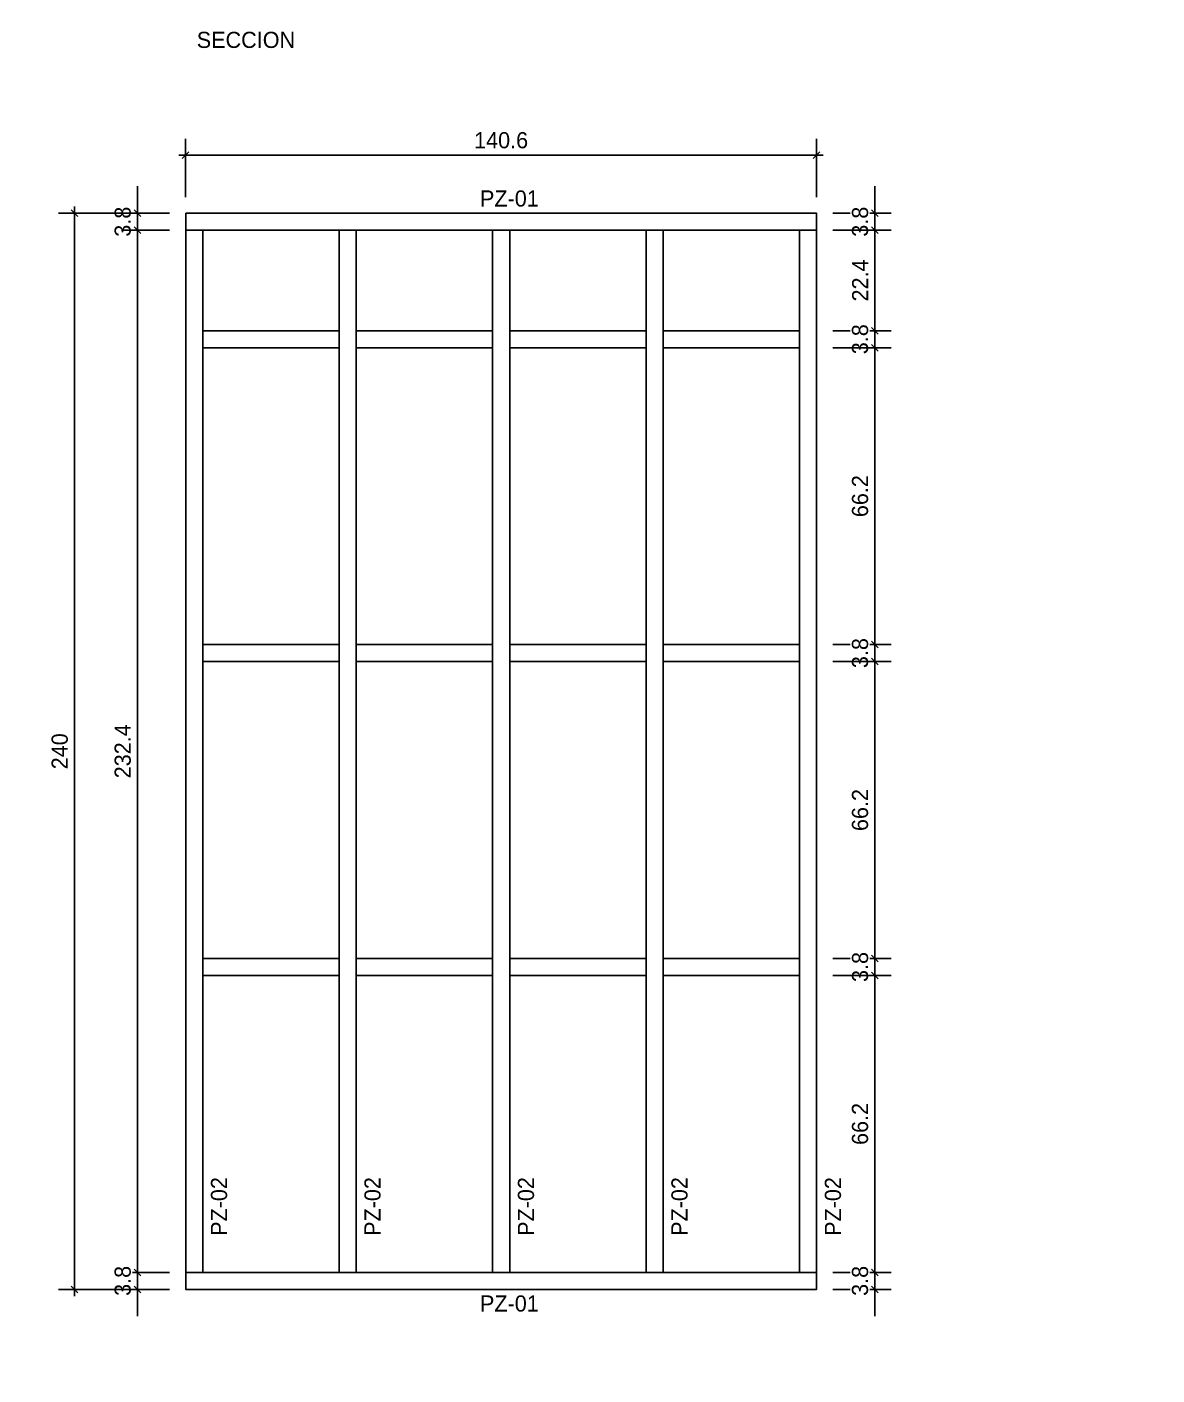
# Model space of a CAD drawing. Header units: millimetres. Extents: x 19458 to 19711, y 4351 to 4752.
# Drawn here: x 19475.517 to 19478.036, y 4521.215 to 4524.221 of the extents above; entities that cross this region are included whole.
import ezdxf

# ---------------------------------------------------------------- set-up
doc = ezdxf.new("R2010")
doc.units = ezdxf.units.MM
for name, color, linetype in [('0 @ 0.2', 7, 'Continuous'), ('cotas', 1, 'Continuous'), ('cotas @ 500', 1, 'Continuous'), ('PANELES', 2, 'Continuous'), ('TEXTO @ 0.2', 2, 'Continuous')]:
    doc.layers.add(name, color=color, linetype=linetype)
doc.styles.add('century gothic', font='GOTHIC.TTF')
doc.styles.add('COTAS SMC', font='GOTHIC.TTF')
doc.dimstyles.new('ANOTATIVE 100 SMCONSTRUCCIONES', dxfattribs={"dimscale": 0, "dimtxt": 0.18, "dimasz": 0.15, "dimexe": 0.18, "dimexo": 0.09, "dimgap": 0.1, "dimtad": 1, "dimzin": 0, "dimdsep": 46, "dimtxsty": 'century gothic', "dimblk1": 'FLECHA1', "dimblk2": 'FLECHA1', "dimsah": 1, "dimcen": 0.18, "dimdle": 0.075, "dimclrd": 1, "dimclre": 1, "dimclrt": 2, "dimaunit": 1, "dimadec": 0, "dimazin": 0, "dimtfac": 0.75, "dimtix": 1, "dimtmove": 2, "dimatfit": 3, "dimfxl": 0.09, "dimtvp": 1.5, "dimtfill": 1, "dimtolj": 1, "dimtzin": 0, "dimarcsym": 0})
doc.dimstyles.new('ANOTATIVE CM SMCONSTRUCCIONES', dxfattribs={"dimscale": 0, "dimtxt": 0.18, "dimasz": 0.15, "dimexe": 0.18, "dimexo": 0.18, "dimgap": 0.07, "dimtad": 1, "dimdec": 1, "dimlfac": 100, "dimdsep": 46, "dimtxsty": 'century gothic', "dimblk1": 'FLECHA1', "dimblk2": 'FLECHA1', "dimsah": 1, "dimcen": 0.18, "dimdle": 0.075, "dimclrd": 1, "dimclre": 1, "dimclrt": 2, "dimaunit": 1, "dimadec": 0, "dimazin": 2, "dimtfac": 0.75, "dimtdec": 1, "dimtix": 1, "dimtmove": 2, "dimatfit": 3, "dimfxl": 0.09, "dimtvp": 1.5, "dimtfill": 1, "dimtolj": 1, "dimtzin": 0, "dimarcsym": 0})
doc.dimstyles.new('PIES SMCONSTRUCCIONES', dxfattribs={"dimscale": 0, "dimtxt": 0.18, "dimasz": 0.2, "dimexe": 0.18, "dimexo": 0, "dimgap": 0.1, "dimtad": 1, "dimdec": 0, "dimlfac": 39.370079, "dimzin": 0, "dimdsep": 46, "dimlunit": 4, "dimtxsty": 'COTAS SMC', "dimblk1": 'FLECHA1', "dimblk2": 'FLECHA1', "dimsah": 1, "dimcen": 0.2, "dimdle": 0.075, "dimclrd": 1, "dimclre": 1, "dimclrt": 2, "dimaunit": 1, "dimadec": 0, "dimazin": 0, "dimtfac": 0.75, "dimtdec": 0, "dimtix": 1, "dimtmove": 2, "dimatfit": 3, "dimfxl": 0.09, "dimtvp": 1.5, "dimtfill": 1, "dimtolj": 1, "dimtzin": 0, "dimarcsym": 0})

# ---------------------------------------------------------------- blocks, each defined once
blk = doc.blocks.new('FLECHA1')
at = {"color": 4}
blk.add_line((-0.246176, -0.248081), (0.248081, 0.25), dxfattribs=at)
at = {"color": 1}
blk.add_line((-1, 0), (0.496162, 0), dxfattribs=at)
blk = doc.blocks.new('*D419')
at = {"layer": 'cotas', "color": 1, "lineweight": -2, "transparency": 16777216}
for p, q in [((19614.326, 4625.8448), (19614.326, 4700.8448)), ((19570.9836, 4550.8448), (19524.326, 4550.8448)), ((19614.326, 4548.4298), (19614.326, 4550.8448)), ((19570.5339, 4548.4298), (19524.326, 4548.4298)), ((19614.326, 4473.4298), (19614.326, 4398.4298))]:
    blk.add_line(p, q, dxfattribs=at)
at = {"layer": 'Defpoints', "color": 0, "transparency": 16777216}
for p in [(19614.326, 4550.8448), (19615.9836, 4550.8448), (19615.5339, 4548.4298)]:
    blk.add_point(p, dxfattribs=at)
at = {"layer": 'cotas', "color": 1, "lineweight": -2, "transparency": 16777216, "xscale": 75, "yscale": 75, "zscale": 75}
for p, rotation in [((19614.326, 4550.8448), 270), ((19614.326, 4548.4298), 90)]:
    blk.add_blockref('FLECHA1', p, dxfattribs=dict(at, rotation=rotation))
at = {"layer": 'cotas', "color": 2, "transparency": 16777216, "insert": (19517.3376, 4549.6373), "char_height": 90, "attachment_point": 5, "rotation": 90, "style": 'century gothic', "bg_fill": 3, "box_fill_scale": 1.1, "bg_fill_color": 256, "bg_fill_true_color": 13158600, "bg_fill_transparency": 0}
blk.add_mtext('\\A1;2.42', dxfattribs=at)
blk = doc.blocks.new('*D474')
at = {"layer": 'cotas', "color": 1, "lineweight": -2, "transparency": 16777216}
for p, q in [((19620.0128, 4651.7533), (19620.0128, 4751.7533)), ((19620.4168, 4551.7533), (19530.0128, 4551.7533)), ((19620.0128, 4550.5333), (19620.0128, 4551.7533)), ((19620.4168, 4550.5333), (19530.0128, 4550.5333)), ((19620.0128, 4450.5333), (19620.0128, 4350.5333))]:
    blk.add_line(p, q, dxfattribs=at)
at = {"layer": 'Defpoints', "color": 0, "transparency": 16777216}
for p in [(19620.0128, 4551.7533), (19620.4168, 4551.7533), (19620.4168, 4550.5333)]:
    blk.add_point(p, dxfattribs=at)
at = {"layer": 'cotas', "color": 1, "lineweight": -2, "transparency": 16777216, "xscale": 100, "yscale": 100, "zscale": 100}
for p, rotation in [((19620.0128, 4551.7533), 270), ((19620.0128, 4550.5333), 90)]:
    blk.add_blockref('FLECHA1', p, dxfattribs=dict(at, rotation=rotation))
at = {"layer": 'cotas', "color": 2, "transparency": 16777216, "insert": (19523.8809, 4551.1433), "char_height": 90, "attachment_point": 5, "rotation": 90, "style": 'COTAS SMC', "bg_fill": 3, "box_fill_scale": 1.1, "bg_fill_color": 256, "bg_fill_true_color": 13158600, "bg_fill_transparency": 0}
blk.add_mtext("\\A1;4'", dxfattribs=at)
blk = doc.blocks.new('B')
at = {"layer": 'PANELES'}
for points in [[(19476.7994, 4523.8057), (19476.7994, 4523.7677), (19478.2058, 4523.7677), (19478.2058, 4523.8057)], [(19476.7994, 4521.4437), (19476.8374, 4521.4437), (19476.8374, 4523.7677), (19476.7994, 4523.7677)], [(19477.1415, 4521.4437), (19477.1795, 4521.4437), (19477.1795, 4523.7677), (19477.1415, 4523.7677)], [(19477.4836, 4521.4437), (19477.5216, 4521.4437), (19477.5216, 4523.7677), (19477.4836, 4523.7677)], [(19477.8257, 4521.4437), (19477.8637, 4521.4437), (19477.8637, 4523.7677), (19477.8257, 4523.7677)], [(19478.1678, 4521.4437), (19478.2058, 4521.4437), (19478.2058, 4523.7677), (19478.1678, 4523.7677)], [(19476.8374, 4523.5437), (19476.8374, 4523.5057), (19477.1415, 4523.5057), (19477.1415, 4523.5437)], [(19477.1795, 4523.5437), (19477.1795, 4523.5057), (19477.4836, 4523.5057), (19477.4836, 4523.5437)], [(19477.5216, 4523.5437), (19477.5216, 4523.5057), (19477.8257, 4523.5057), (19477.8257, 4523.5437)], [(19477.8637, 4523.5437), (19477.8637, 4523.5057), (19478.1678, 4523.5057), (19478.1678, 4523.5437)], [(19476.8374, 4522.8437), (19476.8374, 4522.8057), (19477.1415, 4522.8057), (19477.1415, 4522.8437)], [(19477.1795, 4522.8437), (19477.1795, 4522.8057), (19477.4836, 4522.8057), (19477.4836, 4522.8437)], [(19477.5216, 4522.8437), (19477.5216, 4522.8057), (19477.8257, 4522.8057), (19477.8257, 4522.8437)], [(19477.8637, 4522.8437), (19477.8637, 4522.8057), (19478.1678, 4522.8057), (19478.1678, 4522.8437)], [(19476.8374, 4522.1437), (19476.8374, 4522.1057), (19477.1415, 4522.1057), (19477.1415, 4522.1437)], [(19477.1795, 4522.1437), (19477.1795, 4522.1057), (19477.4836, 4522.1057), (19477.4836, 4522.1437)], [(19477.5216, 4522.1437), (19477.5216, 4522.1057), (19477.8257, 4522.1057), (19477.8257, 4522.1437)], [(19477.8637, 4522.1437), (19477.8637, 4522.1057), (19478.1678, 4522.1057), (19478.1678, 4522.1437)], [(19476.7994, 4521.4437), (19476.7994, 4521.4057), (19478.2058, 4521.4057), (19478.2058, 4521.4437)]]:
    blk.add_lwpolyline(points, close=True, dxfattribs=at)
blk = doc.blocks.new('*D775')
at = {"color": 1, "lineweight": -2, "transparency": 16777216}
for p, q in [((19475.8709, 4523.8417), (19475.8709, 4523.9713)), ((19477.2773, 4523.8417), (19477.2773, 4523.9713)), ((19475.9009, 4523.9353), (19477.2473, 4523.9353))]:
    blk.add_line(p, q, dxfattribs=at)
at = {"layer": 'Defpoints', "color": 0, "transparency": 16777216}
for p in [(19477.2773, 4523.9353), (19475.8709, 4523.8057), (19477.2773, 4523.8057)]:
    blk.add_point(p, dxfattribs=at)
at = {"color": 1, "lineweight": -2, "transparency": 16777216, "xscale": 0.03, "yscale": 0.03, "zscale": 0.03, "rotation": 180}
blk.add_blockref('FLECHA1', (19475.8709, 4523.9353), dxfattribs=at)
at = {"color": 1, "lineweight": -2, "transparency": 16777216, "xscale": 0.03, "yscale": 0.03, "zscale": 0.03}
blk.add_blockref('FLECHA1', (19477.2773, 4523.9353), dxfattribs=at)
at = {"color": 2, "transparency": 16777216, "insert": (19476.5741, 4523.9682), "char_height": 0.036, "attachment_point": 5, "style": 'century gothic', "bg_fill": 3, "box_fill_scale": 1.1, "bg_fill_color": 256, "bg_fill_true_color": 13158600, "bg_fill_transparency": 0}
blk.add_mtext('\\A1;140.6', dxfattribs=at)
blk = doc.blocks.new('*D776')
at = {"color": 1, "lineweight": -2, "transparency": 16777216}
for p, q in [((19475.7637, 4523.8357), (19475.7637, 4523.8657)), ((19475.8349, 4523.8057), (19475.7277, 4523.8057)), ((19475.7637, 4523.8057), (19475.7637, 4523.7677)), ((19475.8349, 4523.7677), (19475.7277, 4523.7677)), ((19475.7637, 4523.7377), (19475.7637, 4523.7077))]:
    blk.add_line(p, q, dxfattribs=at)
at = {"layer": 'Defpoints', "color": 0, "transparency": 16777216}
for p in [(19475.8709, 4523.8057), (19475.8709, 4523.7677)]:
    blk.add_point(p, dxfattribs=at)
at = {"color": 1, "lineweight": -2, "transparency": 16777216, "xscale": 0.03, "yscale": 0.03, "zscale": 0.03}
for p, rotation in [((19475.7637, 4523.8057), 270), ((19475.7637, 4523.7677), 90)]:
    blk.add_blockref('FLECHA1', p, dxfattribs=dict(at, rotation=rotation))
at = {"color": 2, "transparency": 16777216, "insert": (19475.7308, 4523.7867), "char_height": 0.036, "attachment_point": 5, "rotation": 90, "style": 'century gothic', "bg_fill": 3, "box_fill_scale": 1.1, "bg_fill_color": 256, "bg_fill_true_color": 13158600, "bg_fill_transparency": 0}
blk.add_mtext('\\A1;3.8', dxfattribs=at)
at = {"layer": 'Defpoints', "color": 0, "transparency": 16777216}
blk.add_point((19475.7637, 4523.7677), dxfattribs=at)
blk = doc.blocks.new('*D777')
at = {"color": 1, "lineweight": -2, "transparency": 16777216}
for p, q in [((19475.8349, 4523.7677), (19475.7277, 4523.7677)), ((19475.7637, 4523.7377), (19475.7637, 4521.4737)), ((19475.8349, 4521.4437), (19475.7277, 4521.4437))]:
    blk.add_line(p, q, dxfattribs=at)
at = {"layer": 'Defpoints', "color": 0, "transparency": 16777216}
for p in [(19475.8709, 4523.7677), (19475.7637, 4521.4437), (19475.8709, 4521.4437)]:
    blk.add_point(p, dxfattribs=at)
at = {"color": 1, "lineweight": -2, "transparency": 16777216, "xscale": 0.03, "yscale": 0.03, "zscale": 0.03}
for p, rotation in [((19475.7637, 4523.7677), 90), ((19475.7637, 4521.4437), 270)]:
    blk.add_blockref('FLECHA1', p, dxfattribs=dict(at, rotation=rotation))
at = {"color": 2, "transparency": 16777216, "insert": (19475.7308, 4522.6057), "char_height": 0.036, "attachment_point": 5, "rotation": 90, "style": 'century gothic', "bg_fill": 3, "box_fill_scale": 1.1, "bg_fill_color": 256, "bg_fill_true_color": 13158600, "bg_fill_transparency": 0}
blk.add_mtext('\\A1;232.4', dxfattribs=at)
blk = doc.blocks.new('*D778')
at = {"color": 1, "lineweight": -2, "transparency": 16777216}
for p, q in [((19475.7637, 4521.4737), (19475.7637, 4521.5037)), ((19475.8349, 4521.4437), (19475.7277, 4521.4437)), ((19475.7637, 4521.4437), (19475.7637, 4521.4057)), ((19475.8349, 4521.4057), (19475.7277, 4521.4057)), ((19475.7637, 4521.3757), (19475.7637, 4521.3457))]:
    blk.add_line(p, q, dxfattribs=at)
at = {"layer": 'Defpoints', "color": 0, "transparency": 16777216}
for p in [(19475.8709, 4521.4437), (19475.8709, 4521.4057)]:
    blk.add_point(p, dxfattribs=at)
at = {"color": 1, "lineweight": -2, "transparency": 16777216, "xscale": 0.03, "yscale": 0.03, "zscale": 0.03}
for p, rotation in [((19475.7637, 4521.4437), 270), ((19475.7637, 4521.4057), 90)]:
    blk.add_blockref('FLECHA1', p, dxfattribs=dict(at, rotation=rotation))
at = {"color": 2, "transparency": 16777216, "insert": (19475.7308, 4521.4247), "char_height": 0.036, "attachment_point": 5, "rotation": 90, "style": 'century gothic', "bg_fill": 3, "box_fill_scale": 1.1, "bg_fill_color": 256, "bg_fill_true_color": 13158600, "bg_fill_transparency": 0}
blk.add_mtext('\\A1;3.8', dxfattribs=at)
at = {"layer": 'Defpoints', "color": 0, "transparency": 16777216}
blk.add_point((19475.7637, 4521.4057), dxfattribs=at)
blk = doc.blocks.new('*D779')
at = {"color": 1, "lineweight": -2, "transparency": 16777216}
for p, q in [((19475.8349, 4523.8057), (19475.5873, 4523.8057)), ((19475.6233, 4521.4357), (19475.6233, 4523.7757)), ((19475.8349, 4521.4057), (19475.5873, 4521.4057))]:
    blk.add_line(p, q, dxfattribs=at)
at = {"layer": 'Defpoints', "color": 0, "transparency": 16777216}
for p in [(19475.6233, 4523.8057), (19475.8709, 4523.8057), (19475.8709, 4521.4057)]:
    blk.add_point(p, dxfattribs=at)
at = {"color": 1, "lineweight": -2, "transparency": 16777216, "xscale": 0.03, "yscale": 0.03, "zscale": 0.03}
for p, rotation in [((19475.6233, 4523.8057), 90), ((19475.6233, 4521.4057), 270)]:
    blk.add_blockref('FLECHA1', p, dxfattribs=dict(at, rotation=rotation))
at = {"color": 2, "transparency": 16777216, "insert": (19475.5904, 4522.6057), "char_height": 0.036, "attachment_point": 5, "rotation": 90, "style": 'century gothic', "bg_fill": 3, "box_fill_scale": 1.1, "bg_fill_color": 256, "bg_fill_true_color": 13158600, "bg_fill_transparency": 0}
blk.add_mtext('\\A1;240', dxfattribs=at)
blk = doc.blocks.new('*D780')
at = {"color": 1, "lineweight": -2, "transparency": 16777216}
for p, q in [((19477.4072, 4523.8357), (19477.4072, 4523.8657)), ((19477.3133, 4523.8057), (19477.4432, 4523.8057)), ((19477.4072, 4523.8057), (19477.4072, 4523.7677)), ((19477.3133, 4523.7677), (19477.4432, 4523.7677)), ((19477.4072, 4523.7377), (19477.4072, 4523.7077))]:
    blk.add_line(p, q, dxfattribs=at)
at = {"layer": 'Defpoints', "color": 0, "transparency": 16777216}
for p in [(19477.2773, 4523.8057), (19477.2773, 4523.7677)]:
    blk.add_point(p, dxfattribs=at)
at = {"color": 1, "lineweight": -2, "transparency": 16777216, "xscale": 0.03, "yscale": 0.03, "zscale": 0.03}
for p, rotation in [((19477.4072, 4523.8057), 270), ((19477.4072, 4523.7677), 90)]:
    blk.add_blockref('FLECHA1', p, dxfattribs=dict(at, rotation=rotation))
at = {"color": 2, "transparency": 16777216, "insert": (19477.3743, 4523.7867), "char_height": 0.036, "attachment_point": 5, "rotation": 90, "style": 'century gothic', "bg_fill": 3, "box_fill_scale": 1.1, "bg_fill_color": 256, "bg_fill_true_color": 13158600, "bg_fill_transparency": 0}
blk.add_mtext('\\A1;3.8', dxfattribs=at)
at = {"layer": 'Defpoints', "color": 0, "transparency": 16777216}
blk.add_point((19477.4072, 4523.7677), dxfattribs=at)
blk = doc.blocks.new('*D781')
at = {"color": 1, "lineweight": -2, "transparency": 16777216}
for p, q in [((19477.3133, 4523.7677), (19477.4432, 4523.7677)), ((19477.4072, 4523.7377), (19477.4072, 4523.5737)), ((19477.3133, 4523.5437), (19477.4432, 4523.5437))]:
    blk.add_line(p, q, dxfattribs=at)
at = {"layer": 'Defpoints', "color": 0, "transparency": 16777216}
for p in [(19477.2773, 4523.7677), (19477.2773, 4523.5437), (19477.4072, 4523.5437)]:
    blk.add_point(p, dxfattribs=at)
at = {"color": 1, "lineweight": -2, "transparency": 16777216, "xscale": 0.03, "yscale": 0.03, "zscale": 0.03}
for p, rotation in [((19477.4072, 4523.7677), 90), ((19477.4072, 4523.5437), 270)]:
    blk.add_blockref('FLECHA1', p, dxfattribs=dict(at, rotation=rotation))
at = {"color": 2, "transparency": 16777216, "insert": (19477.3744, 4523.6557), "char_height": 0.036, "attachment_point": 5, "rotation": 90, "style": 'century gothic', "bg_fill": 3, "box_fill_scale": 1.1, "bg_fill_color": 256, "bg_fill_true_color": 13158600, "bg_fill_transparency": 0}
blk.add_mtext('\\A1;22.4', dxfattribs=at)
blk = doc.blocks.new('*D782')
at = {"color": 1, "lineweight": -2, "transparency": 16777216}
for p, q in [((19477.4072, 4523.5737), (19477.4072, 4523.6037)), ((19477.3133, 4523.5437), (19477.4432, 4523.5437)), ((19477.4072, 4523.5437), (19477.4072, 4523.5057)), ((19477.3133, 4523.5057), (19477.4432, 4523.5057)), ((19477.4072, 4523.4757), (19477.4072, 4523.4457))]:
    blk.add_line(p, q, dxfattribs=at)
at = {"layer": 'Defpoints', "color": 0, "transparency": 16777216}
for p in [(19477.2773, 4523.5437), (19477.2773, 4523.5057)]:
    blk.add_point(p, dxfattribs=at)
at = {"color": 1, "lineweight": -2, "transparency": 16777216, "xscale": 0.03, "yscale": 0.03, "zscale": 0.03}
for p, rotation in [((19477.4072, 4523.5437), 270), ((19477.4072, 4523.5057), 90)]:
    blk.add_blockref('FLECHA1', p, dxfattribs=dict(at, rotation=rotation))
at = {"color": 2, "transparency": 16777216, "insert": (19477.3743, 4523.5247), "char_height": 0.036, "attachment_point": 5, "rotation": 90, "style": 'century gothic', "bg_fill": 3, "box_fill_scale": 1.1, "bg_fill_color": 256, "bg_fill_true_color": 13158600, "bg_fill_transparency": 0}
blk.add_mtext('\\A1;3.8', dxfattribs=at)
at = {"layer": 'Defpoints', "color": 0, "transparency": 16777216}
blk.add_point((19477.4072, 4523.5057), dxfattribs=at)
blk = doc.blocks.new('*D783')
at = {"color": 1, "lineweight": -2, "transparency": 16777216}
for p, q in [((19477.3133, 4523.5057), (19477.4432, 4523.5057)), ((19477.4072, 4523.4757), (19477.4072, 4522.8737)), ((19477.3133, 4522.8437), (19477.4432, 4522.8437))]:
    blk.add_line(p, q, dxfattribs=at)
at = {"layer": 'Defpoints', "color": 0, "transparency": 16777216}
for p in [(19477.2773, 4523.5057), (19477.2773, 4522.8437), (19477.4072, 4522.8437)]:
    blk.add_point(p, dxfattribs=at)
at = {"color": 1, "lineweight": -2, "transparency": 16777216, "xscale": 0.03, "yscale": 0.03, "zscale": 0.03}
for p, rotation in [((19477.4072, 4523.5057), 90), ((19477.4072, 4522.8437), 270)]:
    blk.add_blockref('FLECHA1', p, dxfattribs=dict(at, rotation=rotation))
at = {"color": 2, "transparency": 16777216, "insert": (19477.3743, 4523.1747), "char_height": 0.036, "attachment_point": 5, "rotation": 90, "style": 'century gothic', "bg_fill": 3, "box_fill_scale": 1.1, "bg_fill_color": 256, "bg_fill_true_color": 13158600, "bg_fill_transparency": 0}
blk.add_mtext('\\A1;66.2', dxfattribs=at)
blk = doc.blocks.new('*D784')
at = {"color": 1, "lineweight": -2, "transparency": 16777216}
for p, q in [((19477.4072, 4522.8737), (19477.4072, 4522.9037)), ((19477.3133, 4522.8437), (19477.4432, 4522.8437)), ((19477.4072, 4522.8437), (19477.4072, 4522.8057)), ((19477.3133, 4522.8057), (19477.4432, 4522.8057)), ((19477.4072, 4522.7757), (19477.4072, 4522.7457))]:
    blk.add_line(p, q, dxfattribs=at)
at = {"layer": 'Defpoints', "color": 0, "transparency": 16777216}
for p in [(19477.2773, 4522.8437), (19477.2773, 4522.8057)]:
    blk.add_point(p, dxfattribs=at)
at = {"color": 1, "lineweight": -2, "transparency": 16777216, "xscale": 0.03, "yscale": 0.03, "zscale": 0.03}
for p, rotation in [((19477.4072, 4522.8437), 270), ((19477.4072, 4522.8057), 90)]:
    blk.add_blockref('FLECHA1', p, dxfattribs=dict(at, rotation=rotation))
at = {"color": 2, "transparency": 16777216, "insert": (19477.3743, 4522.8247), "char_height": 0.036, "attachment_point": 5, "rotation": 90, "style": 'century gothic', "bg_fill": 3, "box_fill_scale": 1.1, "bg_fill_color": 256, "bg_fill_true_color": 13158600, "bg_fill_transparency": 0}
blk.add_mtext('\\A1;3.8', dxfattribs=at)
at = {"layer": 'Defpoints', "color": 0, "transparency": 16777216}
blk.add_point((19477.4072, 4522.8057), dxfattribs=at)
blk = doc.blocks.new('*D785')
at = {"color": 1, "lineweight": -2, "transparency": 16777216}
for p, q in [((19477.3133, 4522.8057), (19477.4432, 4522.8057)), ((19477.4072, 4522.7757), (19477.4072, 4522.1737)), ((19477.3133, 4522.1437), (19477.4432, 4522.1437))]:
    blk.add_line(p, q, dxfattribs=at)
at = {"layer": 'Defpoints', "color": 0, "transparency": 16777216}
for p in [(19477.2773, 4522.8057), (19477.2773, 4522.1437), (19477.4072, 4522.1437)]:
    blk.add_point(p, dxfattribs=at)
at = {"color": 1, "lineweight": -2, "transparency": 16777216, "xscale": 0.03, "yscale": 0.03, "zscale": 0.03}
for p, rotation in [((19477.4072, 4522.8057), 90), ((19477.4072, 4522.1437), 270)]:
    blk.add_blockref('FLECHA1', p, dxfattribs=dict(at, rotation=rotation))
at = {"color": 2, "transparency": 16777216, "insert": (19477.3743, 4522.4747), "char_height": 0.036, "attachment_point": 5, "rotation": 90, "style": 'century gothic', "bg_fill": 3, "box_fill_scale": 1.1, "bg_fill_color": 256, "bg_fill_true_color": 13158600, "bg_fill_transparency": 0}
blk.add_mtext('\\A1;66.2', dxfattribs=at)
blk = doc.blocks.new('*D786')
at = {"color": 1, "lineweight": -2, "transparency": 16777216}
for p, q in [((19477.4072, 4522.1737), (19477.4072, 4522.2037)), ((19477.3133, 4522.1437), (19477.4432, 4522.1437)), ((19477.4072, 4522.1437), (19477.4072, 4522.1057)), ((19477.3133, 4522.1057), (19477.4432, 4522.1057)), ((19477.4072, 4522.0757), (19477.4072, 4522.0457))]:
    blk.add_line(p, q, dxfattribs=at)
at = {"layer": 'Defpoints', "color": 0, "transparency": 16777216}
for p in [(19477.2773, 4522.1437), (19477.2773, 4522.1057)]:
    blk.add_point(p, dxfattribs=at)
at = {"color": 1, "lineweight": -2, "transparency": 16777216, "xscale": 0.03, "yscale": 0.03, "zscale": 0.03}
for p, rotation in [((19477.4072, 4522.1437), 270), ((19477.4072, 4522.1057), 90)]:
    blk.add_blockref('FLECHA1', p, dxfattribs=dict(at, rotation=rotation))
at = {"color": 2, "transparency": 16777216, "insert": (19477.3743, 4522.1247), "char_height": 0.036, "attachment_point": 5, "rotation": 90, "style": 'century gothic', "bg_fill": 3, "box_fill_scale": 1.1, "bg_fill_color": 256, "bg_fill_true_color": 13158600, "bg_fill_transparency": 0}
blk.add_mtext('\\A1;3.8', dxfattribs=at)
at = {"layer": 'Defpoints', "color": 0, "transparency": 16777216}
blk.add_point((19477.4072, 4522.1057), dxfattribs=at)
blk = doc.blocks.new('*D787')
at = {"color": 1, "lineweight": -2, "transparency": 16777216}
for p, q in [((19477.3133, 4522.1057), (19477.4432, 4522.1057)), ((19477.4072, 4522.0757), (19477.4072, 4521.4737)), ((19477.3133, 4521.4437), (19477.4432, 4521.4437))]:
    blk.add_line(p, q, dxfattribs=at)
at = {"layer": 'Defpoints', "color": 0, "transparency": 16777216}
for p in [(19477.2773, 4522.1057), (19477.2773, 4521.4437), (19477.4072, 4521.4437)]:
    blk.add_point(p, dxfattribs=at)
at = {"color": 1, "lineweight": -2, "transparency": 16777216, "xscale": 0.03, "yscale": 0.03, "zscale": 0.03}
for p, rotation in [((19477.4072, 4522.1057), 90), ((19477.4072, 4521.4437), 270)]:
    blk.add_blockref('FLECHA1', p, dxfattribs=dict(at, rotation=rotation))
at = {"color": 2, "transparency": 16777216, "insert": (19477.3743, 4521.7747), "char_height": 0.036, "attachment_point": 5, "rotation": 90, "style": 'century gothic', "bg_fill": 3, "box_fill_scale": 1.1, "bg_fill_color": 256, "bg_fill_true_color": 13158600, "bg_fill_transparency": 0}
blk.add_mtext('\\A1;66.2', dxfattribs=at)
blk = doc.blocks.new('*D788')
at = {"color": 1, "lineweight": -2, "transparency": 16777216}
for p, q in [((19477.4072, 4521.4737), (19477.4072, 4521.5037)), ((19477.3133, 4521.4437), (19477.4432, 4521.4437)), ((19477.4072, 4521.4437), (19477.4072, 4521.4057)), ((19477.3133, 4521.4057), (19477.4432, 4521.4057)), ((19477.4072, 4521.3757), (19477.4072, 4521.3457))]:
    blk.add_line(p, q, dxfattribs=at)
at = {"layer": 'Defpoints', "color": 0, "transparency": 16777216}
for p in [(19477.2773, 4521.4437), (19477.2773, 4521.4057)]:
    blk.add_point(p, dxfattribs=at)
at = {"color": 1, "lineweight": -2, "transparency": 16777216, "xscale": 0.03, "yscale": 0.03, "zscale": 0.03}
for p, rotation in [((19477.4072, 4521.4437), 270), ((19477.4072, 4521.4057), 90)]:
    blk.add_blockref('FLECHA1', p, dxfattribs=dict(at, rotation=rotation))
at = {"color": 2, "transparency": 16777216, "insert": (19477.3743, 4521.4247), "char_height": 0.036, "attachment_point": 5, "rotation": 90, "style": 'century gothic', "bg_fill": 3, "box_fill_scale": 1.1, "bg_fill_color": 256, "bg_fill_true_color": 13158600, "bg_fill_transparency": 0}
blk.add_mtext('\\A1;3.8', dxfattribs=at)
at = {"layer": 'Defpoints', "color": 0, "transparency": 16777216}
blk.add_point((19477.4072, 4521.4057), dxfattribs=at)
blk = doc.blocks.new('*U1037')
at = {"layer": 'cotas @ 500'}
dim = blk.add_linear_dim(base=(19614.3260382735, 4550.8448237801), p1=(19615.5338597089, 4548.4298237801), p2=(19615.9836080801, 4550.8448237801), angle=90, dimstyle='ANOTATIVE 100 SMCONSTRUCCIONES', override={"dimscale": 500, "dimtix": 1, "dimtofl": 1, "dimtmove": 1, "dimatfit": 1}, dxfattribs=at)
dim.commit()
dim.dimension.update_dxf_attribs({"geometry": '*D419', "text_midpoint": (19517.3375950376, 4549.6373237801)})
blk = doc.blocks.new('*U1039')
at = {"layer": 'cotas @ 500'}
dim = blk.add_linear_dim(base=(19620.0128, 4551.7533), p1=(19620.4168, 4550.5333), p2=(19620.4168, 4551.7533), angle=90, dimstyle='PIES SMCONSTRUCCIONES', override={"dimscale": 500, "dimtix": 1, "dimtofl": 1, "dimtmove": 2, "dimatfit": 3}, dxfattribs=at)
dim.commit()
dim.dimension.update_dxf_attribs({"geometry": '*D474', "text_midpoint": (19523.8809, 4551.1433)})

msp = doc.modelspace()

# ---------------------------------------------------------------- block references
at = {"layer": 'cotas'}
msp.add_blockref('*U1037', (0, 0), dxfattribs=at)

# ---------------------------------------------------------------- next in the draw order: block references
msp.add_blockref('*U1039', (0, 0), dxfattribs=at)

# ---------------------------------------------------------------- next in the draw order: block references
msp.add_blockref('B', (-0.9284, 0))

# ---------------------------------------------------------------- next in the draw order: texts
at = {"layer": 'TEXTO @ 0.2', "color": 2, "char_height": 0.036, "width": 0.271168, "attachment_point": 1, "style": 'century gothic'}
for s, insert in [('SECCION', (19475.8957, 4524.2102)), ('PZ-01 ', (19476.527, 4521.3923))]:
    msp.add_mtext(s, dxfattribs=dict(at, insert=insert))
at = {"layer": 'TEXTO @ 0.2', "color": 2, "char_height": 0.036, "width": 0.271168, "attachment_point": 1, "rotation": 90, "style": 'century gothic'}
for insert in [(19475.9273, 4521.525), (19476.2694, 4521.525), (19476.6115, 4521.525), (19476.9536, 4521.525)]:
    msp.add_mtext('PZ-02', dxfattribs=dict(at, insert=insert))

# ---------------------------------------------------------------- next in the draw order: dimensions: what is measured, and where the dimension line sits
at = {"layer": '0 @ 0.2'}
dim = msp.add_linear_dim(base=(19477.2773, 4523.9353), p1=(19475.8709, 4523.8057), p2=(19477.2773, 4523.8057), dimstyle='ANOTATIVE CM SMCONSTRUCCIONES', override={"dimscale": 0.2, "dimtix": 1, "dimtofl": 1, "dimtmove": 2, "dimatfit": 3}, dxfattribs=at)
dim.commit()
dim.dimension.update_dxf_attribs({"geometry": '*D775', "text_midpoint": (19476.5741, 4523.9682)})

# ---------------------------------------------------------------- next in the draw order: texts
at = {"layer": 'TEXTO @ 0.2', "color": 2, "insert": (19476.527, 4523.8565), "char_height": 0.036, "width": 0.271168, "attachment_point": 1, "style": 'century gothic'}
msp.add_mtext('PZ-01 ', dxfattribs=at)

# ---------------------------------------------------------------- next in the draw order: dimensions: what is measured, and where the dimension line sits
at = {"layer": '0 @ 0.2'}
for base, p1, p2, picture, middle in [((19475.7637, 4523.7677), (19475.8709, 4523.8057), (19475.8709, 4523.7677), '*D776', (19475.7308, 4523.7867)), ((19477.4072, 4523.7677), (19477.2773, 4523.8057), (19477.2773, 4523.7677), '*D780', (19477.3743, 4523.7867))]:
    dim = msp.add_linear_dim(base=base, p1=p1, p2=p2, angle=90, dimstyle='ANOTATIVE CM SMCONSTRUCCIONES', override={"dimscale": 0.2, "dimtix": 1, "dimtofl": 1, "dimtmove": 2, "dimatfit": 3}, dxfattribs=at)
    dim.commit()
    dim.dimension.update_dxf_attribs({"geometry": picture, "text_midpoint": middle})

# ---------------------------------------------------------------- next in the draw order: dimensions: what is measured, and where the dimension line sits
for base, p1, p2, picture, middle in [((19475.7637, 4521.4437), (19475.8709, 4523.7677), (19475.8709, 4521.4437), '*D777', (19475.7308, 4522.6057)), ((19477.4072, 4523.5437), (19477.2773, 4523.7677), (19477.2773, 4523.5437), '*D781', (19477.3744, 4523.6557))]:
    dim = msp.add_linear_dim(base=base, p1=p1, p2=p2, angle=90, dimstyle='ANOTATIVE CM SMCONSTRUCCIONES', override={"dimscale": 0.2, "dimtix": 1, "dimtofl": 1, "dimtmove": 2, "dimatfit": 3}, dxfattribs=at)
    dim.commit()
    dim.dimension.update_dxf_attribs({"geometry": picture, "text_midpoint": middle})

# ---------------------------------------------------------------- next in the draw order: dimensions: what is measured, and where the dimension line sits
for base, p1, p2, picture, middle in [((19477.4072, 4523.5057), (19477.2773, 4523.5437), (19477.2773, 4523.5057), '*D782', (19477.3743, 4523.5247)), ((19475.7637, 4521.4057), (19475.8709, 4521.4437), (19475.8709, 4521.4057), '*D778', (19475.7308, 4521.4247))]:
    dim = msp.add_linear_dim(base=base, p1=p1, p2=p2, angle=90, dimstyle='ANOTATIVE CM SMCONSTRUCCIONES', override={"dimscale": 0.2, "dimtix": 1, "dimtofl": 1, "dimtmove": 2, "dimatfit": 3}, dxfattribs=at)
    dim.commit()
    dim.dimension.update_dxf_attribs({"geometry": picture, "text_midpoint": middle})

# ---------------------------------------------------------------- next in the draw order: dimensions: what is measured, and where the dimension line sits
for base, p1, p2, picture, middle in [((19475.6233, 4523.8057), (19475.8709, 4521.4057), (19475.8709, 4523.8057), '*D779', (19475.5904, 4522.6057)), ((19477.4072, 4522.8437), (19477.2773, 4523.5057), (19477.2773, 4522.8437), '*D783', (19477.3743, 4523.1747))]:
    dim = msp.add_linear_dim(base=base, p1=p1, p2=p2, angle=90, dimstyle='ANOTATIVE CM SMCONSTRUCCIONES', override={"dimscale": 0.2, "dimtix": 1, "dimtofl": 1, "dimtmove": 2, "dimatfit": 3}, dxfattribs=at)
    dim.commit()
    dim.dimension.update_dxf_attribs({"geometry": picture, "text_midpoint": middle})

# ---------------------------------------------------------------- next in the draw order: dimensions: what is measured, and where the dimension line sits
dim = msp.add_linear_dim(base=(19477.4072, 4522.8057), p1=(19477.2773, 4522.8437), p2=(19477.2773, 4522.8057), angle=90, dimstyle='ANOTATIVE CM SMCONSTRUCCIONES', override={"dimscale": 0.2, "dimtix": 1, "dimtofl": 1, "dimtmove": 2, "dimatfit": 3}, dxfattribs=at)
dim.commit()
dim.dimension.update_dxf_attribs({"geometry": '*D784', "text_midpoint": (19477.3743, 4522.8247)})

# ---------------------------------------------------------------- next in the draw order: dimensions: what is measured, and where the dimension line sits
dim = msp.add_linear_dim(base=(19477.4072, 4522.1437), p1=(19477.2773, 4522.8057), p2=(19477.2773, 4522.1437), angle=90, dimstyle='ANOTATIVE CM SMCONSTRUCCIONES', override={"dimscale": 0.2, "dimtix": 1, "dimtofl": 1, "dimtmove": 2, "dimatfit": 3}, dxfattribs=at)
dim.commit()
dim.dimension.update_dxf_attribs({"geometry": '*D785', "text_midpoint": (19477.3743, 4522.4747)})

# ---------------------------------------------------------------- next in the draw order: dimensions: what is measured, and where the dimension line sits
dim = msp.add_linear_dim(base=(19477.4072, 4522.1057), p1=(19477.2773, 4522.1437), p2=(19477.2773, 4522.1057), angle=90, dimstyle='ANOTATIVE CM SMCONSTRUCCIONES', override={"dimscale": 0.2, "dimtix": 1, "dimtofl": 1, "dimtmove": 2, "dimatfit": 3}, dxfattribs=at)
dim.commit()
dim.dimension.update_dxf_attribs({"geometry": '*D786', "text_midpoint": (19477.3743, 4522.1247)})

# ---------------------------------------------------------------- next in the draw order: dimensions: what is measured, and where the dimension line sits
dim = msp.add_linear_dim(base=(19477.4072, 4521.4437), p1=(19477.2773, 4522.1057), p2=(19477.2773, 4521.4437), angle=90, dimstyle='ANOTATIVE CM SMCONSTRUCCIONES', override={"dimscale": 0.2, "dimtix": 1, "dimtofl": 1, "dimtmove": 2, "dimatfit": 3}, dxfattribs=at)
dim.commit()
dim.dimension.update_dxf_attribs({"geometry": '*D787', "text_midpoint": (19477.3743, 4521.7747)})

# ---------------------------------------------------------------- next in the draw order: texts
at = {"layer": 'TEXTO @ 0.2', "color": 2, "insert": (19477.2957, 4521.525), "char_height": 0.036, "width": 0.271168, "attachment_point": 1, "rotation": 90, "style": 'century gothic'}
msp.add_mtext('PZ-02', dxfattribs=at)

# ---------------------------------------------------------------- next in the draw order: dimensions: what is measured, and where the dimension line sits
at = {"layer": '0 @ 0.2'}
dim = msp.add_linear_dim(base=(19477.4072, 4521.4057), p1=(19477.2773, 4521.4437), p2=(19477.2773, 4521.4057), angle=90, dimstyle='ANOTATIVE CM SMCONSTRUCCIONES', override={"dimscale": 0.2, "dimtix": 1, "dimtofl": 1, "dimtmove": 2, "dimatfit": 3}, dxfattribs=at)
dim.commit()
dim.dimension.update_dxf_attribs({"geometry": '*D788', "text_midpoint": (19477.3743, 4521.4247)})

doc.saveas('drawing.dxf')
